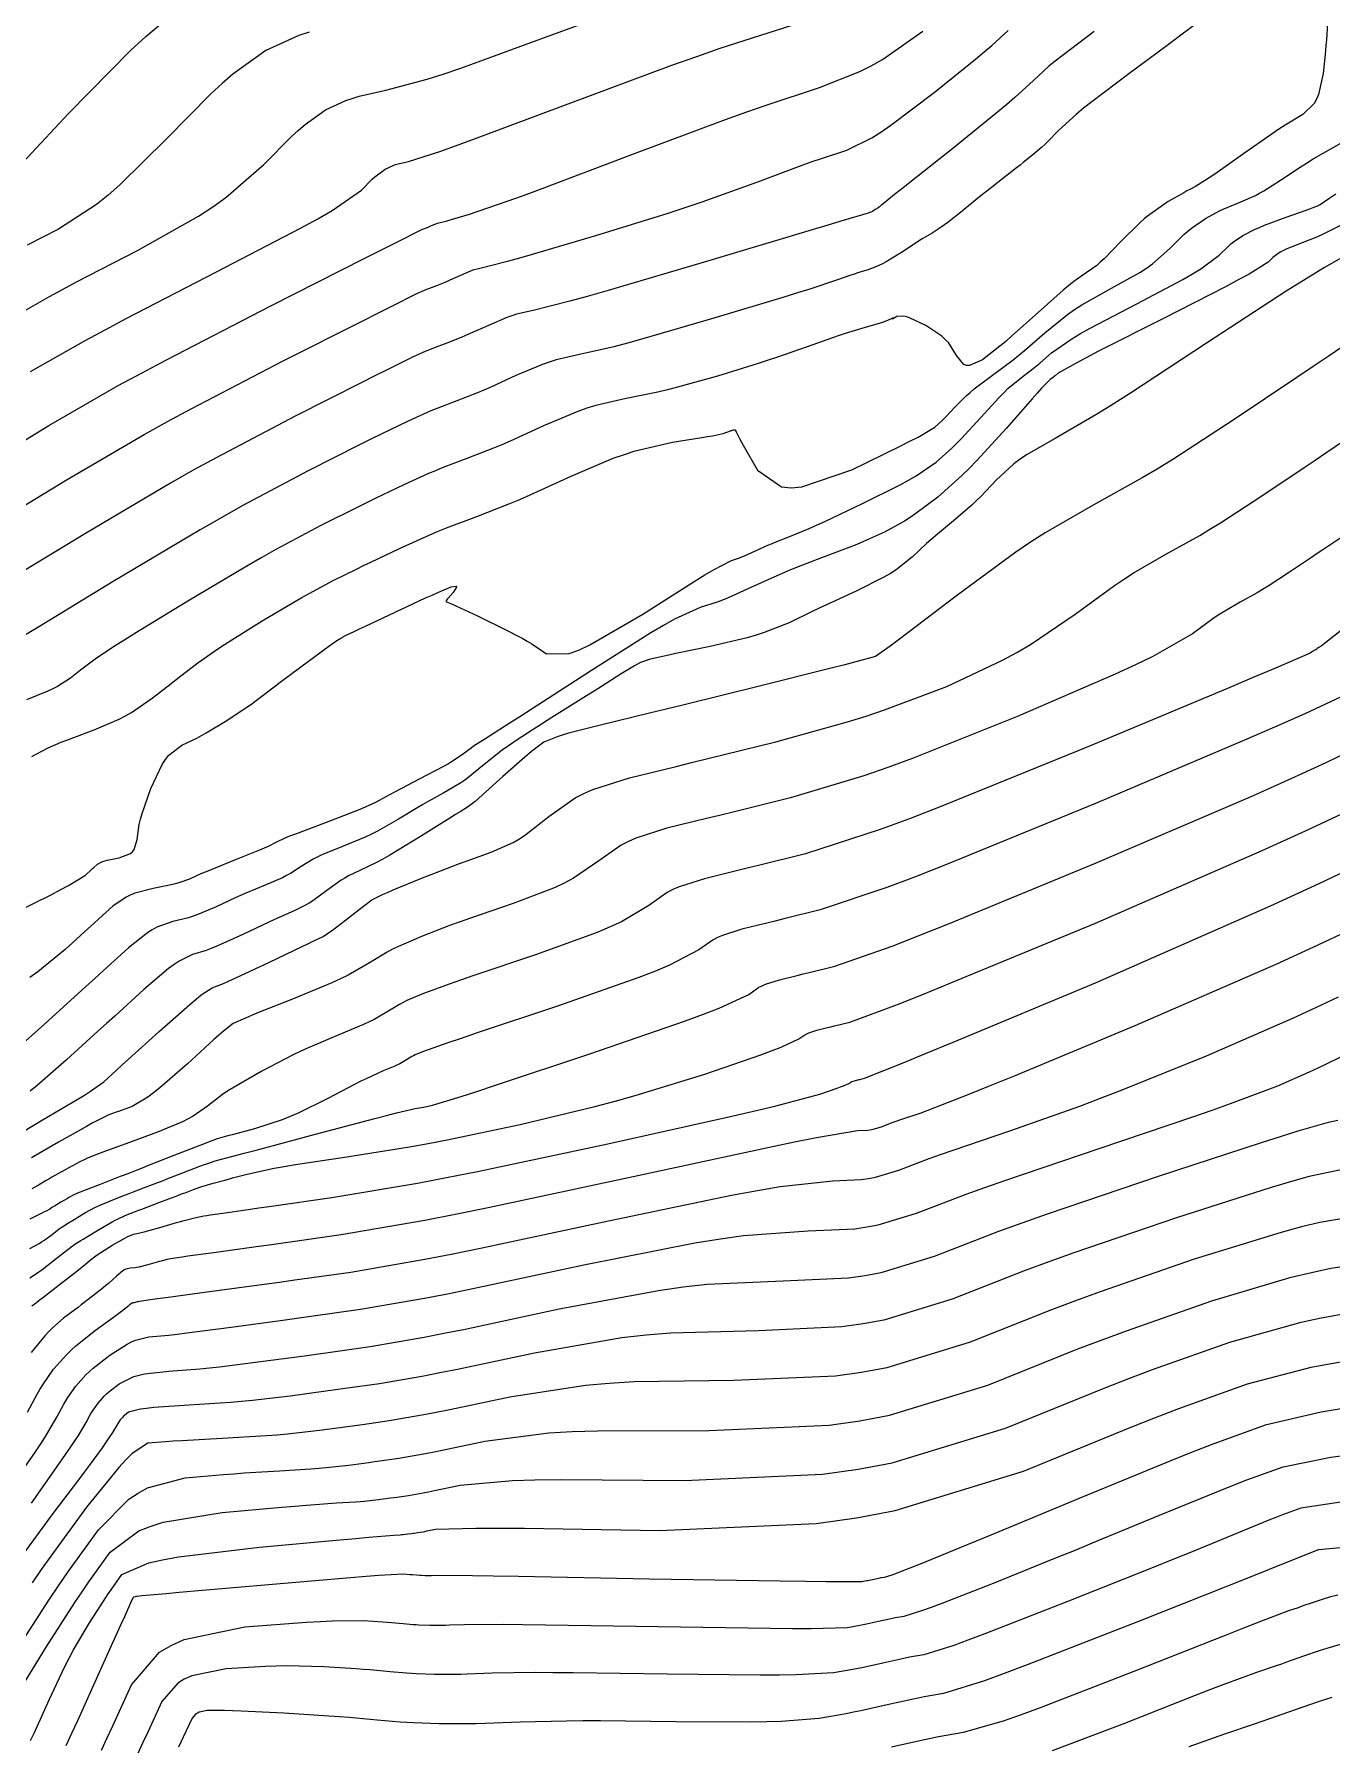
# Model space of a CAD drawing. Header units: metres. Extents: x 837117 to 838479, y 1189012 to 1191015.
# Drawn here: x 837662.7 to 837720.5, y 1190251.4 to 1190327.7 of the extents above; entities that cross this region are included whole.
import ezdxf

# ---------------------------------------------------------------- set-up
doc = ezdxf.new("R2010")
doc.units = ezdxf.units.M
doc.header["$LTSCALE"] = 0.3
doc.layers.add('COTAS 10', color=1, linetype='Continuous')
doc.layers.add('COTAS INT', color=252, linetype='Continuous')

msp = doc.modelspace()

# ---------------------------------------------------------------- linework, layer by layer
at = {"layer": 'COTAS 10'}
for points in [[(837660.903, 1190308.756), (837663.312, 1190310.223), (837666.409, 1190312.001), (837667.444, 1190312.565), (837668.557, 1190313.16), (837673.216, 1190315.564), (837677.387, 1190317.669), (837678.19, 1190318.074), (837678.842, 1190318.403), (837679.928, 1190318.949), (837680.021, 1190318.99), (837680.073, 1190319.012), (837680.166, 1190319.047), (837680.267, 1190319.086), (837680.298, 1190319.099), (837680.33, 1190319.113), (837680.456, 1190319.171), (837680.585, 1190319.226), (837680.653, 1190319.248), (837680.767, 1190319.275), (837681.036, 1190319.343), (837681.166, 1190319.38), (837681.321, 1190319.424), (837682.084, 1190319.649), (837683.754, 1190320.224), (837684.482, 1190320.489), (837685.324, 1190320.8), (837689.323, 1190322.307), (837693.495, 1190323.865), (837694.447, 1190324.208), (837695.31, 1190324.513), (837697.693, 1190325.297), (837699.498, 1190326.008), (837699.998, 1190326.267), (837700.497, 1190326.553), (837702.297, 1190327.812)], [(837662.56, 1190295.467), (837662.743, 1190295.571), (837663.28, 1190295.849), (837663.863, 1190296.095), (837664.075, 1190296.179), (837664.309, 1190296.269), (837665.335, 1190296.65), (837666.444, 1190297.125), (837666.73, 1190297.274), (837667.006, 1190297.431), (837667.929, 1190298.063), (837668.766, 1190298.719), (837668.989, 1190298.892), (837669.208, 1190299.06), (837669.967, 1190299.635), (837670.853, 1190300.256), (837671.152, 1190300.454), (837671.475, 1190300.663), (837672.837, 1190301.511), (837674.244, 1190302.346), (837674.595, 1190302.548), (837674.929, 1190302.736), (837675.996, 1190303.305), (837677.033, 1190303.819), (837677.347, 1190303.973), (837677.674, 1190304.131), (837678.952, 1190304.74), (837680.308, 1190305.348), (837680.683, 1190305.506), (837681.058, 1190305.659), (837682.409, 1190306.172), (837683.877, 1190306.741), (837684.324, 1190306.929), (837684.789, 1190307.13), (837686.618, 1190307.967), (837688.494, 1190308.76), (837688.989, 1190308.933), (837689.473, 1190309.087), (837691.136, 1190309.475), (837692.44, 1190309.688), (837692.699, 1190309.732), (837692.913, 1190309.769), (837693.319, 1190309.848), (837693.439, 1190309.886), (837693.475, 1190309.897), (837693.51, 1190309.91), (837693.645, 1190309.958), (837693.756, 1190309.998), (837693.776, 1190310.005), (837693.792, 1190310.01), (837693.811, 1190310.013), (837693.812, 1190310.011), (837693.858, 1190310.034), (837693.904, 1190310.035), (837693.916, 1190310.026), (837693.928, 1190310.014), (837693.97, 1190309.937), (837694.14, 1190309.614), (837694.233, 1190309.447), (837694.346, 1190309.245), (837694.921, 1190308.234), (837695.997, 1190307.486), (837696.426, 1190307.451), (837696.912, 1190307.49), (837699.141, 1190308.25), (837701.289, 1190309.299), (837701.724, 1190309.519), (837702.09, 1190309.709), (837702.835, 1190310.143), (837703.151, 1190310.425), (837703.246, 1190310.519), (837703.345, 1190310.62), (837703.73, 1190311.042), (837704.236, 1190311.546), (837704.411, 1190311.697), (837704.601, 1190311.855), (837705.417, 1190312.468), (837706.331, 1190313.153), (837706.584, 1190313.356), (837706.836, 1190313.564), (837707.749, 1190314.364), (837708.759, 1190315.177), (837709.074, 1190315.394), (837709.404, 1190315.606), (837710.722, 1190316.344), (837711.984, 1190317.051), (837712.279, 1190317.244), (837712.549, 1190317.436), (837713.327, 1190318.122), (837713.949, 1190318.74), (837714.121, 1190318.889), (837714.294, 1190319.029), (837714.915, 1190319.456), (837715.535, 1190319.792), (837715.706, 1190319.875), (837715.877, 1190319.954), (837716.494, 1190320.201), (837717.139, 1190320.483), (837717.327, 1190320.583), (837717.52, 1190320.693), (837718.254, 1190321.171), (837719.131, 1190321.753), (837719.415, 1190321.929), (837719.716, 1190322.111), (837720.949, 1190322.823)], [(837661.249, 1190278.183), (837663.066, 1190279.267), (837664.582, 1190280.165), (837664.897, 1190280.359), (837665.166, 1190280.531), (837665.759, 1190280.954), (837666.32, 1190281.463), (837666.568, 1190281.688), (837666.858, 1190281.95), (837668.241, 1190283.201), (837669.605, 1190284.406), (837669.882, 1190284.638), (837670.115, 1190284.827), (837670.595, 1190285.146), (837671.105, 1190285.342), (837671.358, 1190285.454), (837671.659, 1190285.591), (837673.15, 1190286.292), (837674.617, 1190286.992), (837674.904, 1190287.128), (837675.138, 1190287.239), (837675.55, 1190287.432), (837675.748, 1190287.562), (837675.846, 1190287.634), (837675.963, 1190287.722), (837676.544, 1190288.168), (837677.154, 1190288.637), (837677.29, 1190288.74), (837677.411, 1190288.831), (837677.727, 1190289.062), (837678.197, 1190289.301), (837678.414, 1190289.398), (837678.669, 1190289.508), (837679.907, 1190290.015), (837681.292, 1190290.555), (837681.64, 1190290.687), (837681.972, 1190290.81), (837683.044, 1190291.187), (837684.029, 1190291.63), (837684.307, 1190291.794), (837684.586, 1190291.977), (837685.614, 1190292.788), (837686.799, 1190293.618), (837687.178, 1190293.813), (837687.58, 1190293.993), (837689.214, 1190294.516), (837691.297, 1190295.02), (837691.982, 1190295.187), (837692.713, 1190295.367), (837695.743, 1190296.117), (837698.942, 1190297), (837699.78, 1190297.264), (837700.597, 1190297.536), (837703.376, 1190298.588), (837705.862, 1190299.755), (837706.495, 1190300.099), (837707.104, 1190300.453), (837709.102, 1190301.809), (837710.847, 1190303.085), (837711.297, 1190303.388), (837711.732, 1190303.67), (837713.181, 1190304.506), (837714.656, 1190305.324), (837715.108, 1190305.594), (837715.578, 1190305.882), (837717.43, 1190307.081), (837719.317, 1190308.349), (837719.809, 1190308.681), (837720.288, 1190309.005), (837721.908, 1190310.107)], [(837662.463, 1190272.213), (837662.758, 1190272.397), (837662.87, 1190272.476), (837662.995, 1190272.569), (837663.559, 1190273.006), (837664.102, 1190273.434), (837664.215, 1190273.521), (837664.31, 1190273.594), (837664.519, 1190273.744), (837664.736, 1190273.873), (837664.837, 1190273.933), (837664.956, 1190274.004), (837665.532, 1190274.349), (837666.139, 1190274.701), (837666.277, 1190274.777), (837666.402, 1190274.844), (837666.744, 1190275.005), (837667.134, 1190275.154), (837667.288, 1190275.213), (837667.464, 1190275.279), (837668.266, 1190275.582), (837669.065, 1190275.884), (837669.238, 1190275.949), (837669.39, 1190276.007), (837669.764, 1190276.152), (837670.045, 1190276.252), (837670.138, 1190276.282), (837670.237, 1190276.312), (837670.65, 1190276.431), (837671.168, 1190276.572), (837671.334, 1190276.617), (837671.509, 1190276.664), (837672.22, 1190276.855), (837673.363, 1190277.095), (837673.81, 1190277.174), (837674.313, 1190277.257), (837676.604, 1190277.604), (837679.409, 1190278.056), (837680.237, 1190278.207), (837681.087, 1190278.369), (837684.344, 1190279.045), (837687.678, 1190279.846), (837688.576, 1190280.086), (837689.464, 1190280.335), (837692.583, 1190281.3), (837695.081, 1190282.16), (837695.578, 1190282.342), (837695.99, 1190282.5), (837696.775, 1190282.867), (837697.04, 1190283.053), (837697.125, 1190283.097), (837697.215, 1190283.137), (837697.582, 1190283.255), (837698.049, 1190283.368), (837698.202, 1190283.405), (837698.366, 1190283.445), (837699.046, 1190283.613), (837701.18, 1190284.404), (837702.261, 1190284.837), (837703.555, 1190285.363), (837710, 1190288.035), (837717.448, 1190291.266), (837719.374, 1190292.145), (837721.242, 1190293.017)], [(837662.532, 1190262.166), (837663.451, 1190263.456), (837664.299, 1190264.678), (837664.477, 1190264.944), (837664.631, 1190265.178), (837664.98, 1190265.763), (837665.176, 1190266.127), (837665.233, 1190266.222), (837665.291, 1190266.314), (837665.507, 1190266.626), (837665.787, 1190266.938), (837665.885, 1190267.03), (837665.992, 1190267.124), (837666.451, 1190267.486), (837667.106, 1190267.803), (837667.337, 1190267.869), (837667.588, 1190267.925), (837668.673, 1190268.051), (837670.044, 1190268.154), (837670.476, 1190268.197), (837670.93, 1190268.245), (837672.761, 1190268.471), (837674.713, 1190268.736), (837675.245, 1190268.809), (837675.772, 1190268.882), (837677.644, 1190269.147), (837680.06, 1190269.564), (837680.93, 1190269.734), (837681.889, 1190269.927), (837686.078, 1190270.82), (837690.508, 1190271.65), (837691.617, 1190271.803), (837692.676, 1190271.923), (837696.078, 1190272.079), (837698.981, 1190272.211), (837699.725, 1190272.316), (837700.443, 1190272.45), (837702.821, 1190273.18), (837705.699, 1190274.287), (837706.732, 1190274.658), (837707.868, 1190275.059), (837712.821, 1190276.74), (837717.405, 1190278.246), (837718.307, 1190278.535), (837719.05, 1190278.769), (837720.406, 1190279.155), (837720.821, 1190279.238)], [(837662.499, 1190251.567), (837662.667, 1190251.934), (837663.328, 1190253.391), (837664.031, 1190254.868), (837664.225, 1190255.246), (837664.42, 1190255.611), (837665.124, 1190256.82), (837665.775, 1190257.834), (837665.936, 1190258.075), (837666.089, 1190258.3), (837666.571, 1190258.972), (837667.772, 1190259.503), (837668.379, 1190259.638), (837669.104, 1190259.769), (837672.71, 1190260.201), (837676.293, 1190260.525), (837677.004, 1190260.589), (837677.592, 1190260.641), (837678.7, 1190260.732), (837678.985, 1190260.75), (837679.055, 1190260.755), (837679.122, 1190260.761), (837679.33, 1190260.784), (837679.511, 1190260.809), (837679.56, 1190260.815), (837679.609, 1190260.822), (837679.782, 1190260.847), (837680.006, 1190260.885), (837680.086, 1190260.901), (837680.175, 1190260.919), (837680.563, 1190261.002), (837682.364, 1190261.051), (837683.344, 1190261.048), (837684.532, 1190261.037), (837690.563, 1190260.939), (837697.548, 1190261.257), (837699.338, 1190261.508), (837701.066, 1190261.831), (837706.79, 1190263.587), (837711.558, 1190265.535), (837712.685, 1190265.979), (837713.727, 1190266.381), (837716.79, 1190267.486), (837719.624, 1190268.223), (837720.521, 1190268.392), (837721.468, 1190268.547)], [(837700.907, 1190251.292), (837702.307, 1190251.607), (837702.662, 1190251.68), (837703.002, 1190251.747), (837704.112, 1190251.942), (837705.9, 1190252.453), (837706.668, 1190252.72), (837707.553, 1190253.042), (837711.736, 1190254.659), (837715.807, 1190256.274), (837716.622, 1190256.595), (837717.301, 1190256.862), (837718.629, 1190257.367), (837719.057, 1190257.511), (837719.168, 1190257.55), (837719.278, 1190257.588), (837719.649, 1190257.719), (837719.995, 1190257.838), (837720.088, 1190257.868), (837720.18, 1190257.897), (837720.504, 1190257.99), (837720.818, 1190258.072)]]:
    msp.add_lwpolyline(points, dxfattribs=at)
at = {"layer": 'COTAS INT'}
for points in [[(837661.683, 1190315.033), (837663.341, 1190315.98), (837663.921, 1190316.293), (837664.553, 1190316.629), (837667.271, 1190318.028), (837669.996, 1190319.555), (837670.631, 1190319.972), (837671.216, 1190320.386), (837672.9, 1190321.859), (837674.145, 1190323.119), (837674.452, 1190323.399), (837674.743, 1190323.65), (837675.661, 1190324.304), (837676.568, 1190324.718), (837676.852, 1190324.816), (837677.151, 1190324.907), (837678.35, 1190325.178), (837680.196, 1190325.666), (837680.903, 1190325.894), (837681.696, 1190326.163), (837685.264, 1190327.468), (837689.306, 1190328.945)], [(837714.612, 1190328.231), (837713.816, 1190327.634), (837713.499, 1190327.397), (837713.139, 1190327.13), (837711.489, 1190325.911), (837709.838, 1190324.66), (837709.478, 1190324.374), (837709.16, 1190324.113), (837708.36, 1190323.385), (837707.865, 1190322.877), (837707.739, 1190322.755), (837707.617, 1190322.64), (837707.217, 1190322.294), (837706.784, 1190321.951), (837706.641, 1190321.839), (837706.488, 1190321.72), (837705.855, 1190321.229), (837705.154, 1190320.68), (837704.959, 1190320.525), (837704.764, 1190320.368), (837704.053, 1190319.791), (837703.415, 1190319.284), (837703.264, 1190319.171), (837703.125, 1190319.071), (837702.717, 1190318.808), (837702.304, 1190318.563), (837702.162, 1190318.474), (837702.007, 1190318.376), (837701.345, 1190317.946), (837700.666, 1190317.528), (837700.5, 1190317.439), (837700.343, 1190317.36), (837699.859, 1190317.169), (837699.394, 1190317.028), (837699.25, 1190316.98), (837699.099, 1190316.929), (837698.501, 1190316.716), (837697.263, 1190316.31), (837696.71, 1190316.137), (837696.065, 1190315.939), (837692.974, 1190315.007), (837689.812, 1190314.09), (837689.123, 1190313.901), (837688.515, 1190313.74), (837686.988, 1190313.395), (837685.945, 1190313.151), (837685.641, 1190313.055), (837685.33, 1190312.946), (837684.153, 1190312.449), (837683.005, 1190311.924), (837682.714, 1190311.797), (837682.433, 1190311.679), (837681.512, 1190311.322), (837680.664, 1190311), (837680.428, 1190310.904), (837680.193, 1190310.805), (837679.343, 1190310.423), (837678.141, 1190309.839), (837677.684, 1190309.613), (837677.174, 1190309.359), (837674.884, 1190308.209), (837671.944, 1190306.64), (837671.024, 1190306.122), (837670.057, 1190305.568), (837666.184, 1190303.267), (837662.816, 1190301.217), (837662.168, 1190300.823)], [(837720.352, 1190328.168), (837720.307, 1190327.426), (837720.288, 1190327.19), (837720.267, 1190326.941), (837720.168, 1190325.93), (837719.957, 1190324.982), (837719.865, 1190324.772), (837719.758, 1190324.585), (837719.25, 1190324.099), (837718.47, 1190323.619), (837718.192, 1190323.435), (837717.886, 1190323.23), (837716.559, 1190322.307), (837715.325, 1190321.441), (837715.078, 1190321.272), (837714.873, 1190321.133), (837714.475, 1190320.888), (837714.209, 1190320.756), (837714.087, 1190320.689), (837713.944, 1190320.608), (837713.253, 1190320.208), (837712.425, 1190319.639), (837712.195, 1190319.452), (837711.966, 1190319.253), (837711.136, 1190318.43), (837710.395, 1190317.664), (837710.22, 1190317.502), (837710.06, 1190317.36), (837709.592, 1190317.03), (837709.034, 1190316.643), (837708.815, 1190316.467), (837708.569, 1190316.26), (837707.451, 1190315.264), (837706.28, 1190314.216), (837706.001, 1190313.976), (837705.741, 1190313.758), (837704.963, 1190313.154), (837704.391, 1190312.902), (837704.26, 1190312.907), (837704.14, 1190312.943), (837703.81, 1190313.343), (837703.445, 1190313.919), (837703.305, 1190314.067), (837703.147, 1190314.21), (837702.437, 1190314.684), (837701.738, 1190315.013), (837701.588, 1190315.065), (837701.456, 1190315.1), (837701.138, 1190315.083), (837700.992, 1190314.992), (837700.969, 1190314.979), (837700.954, 1190314.972), (837700.962, 1190314.993), (837700.987, 1190315.025), (837700.983, 1190315.025), (837700.973, 1190315.021), (837700.898, 1190314.975), (837700.653, 1190314.873), (837700.537, 1190314.834), (837700.399, 1190314.791), (837699.73, 1190314.595), (837698.842, 1190314.325), (837698.568, 1190314.235), (837698.28, 1190314.138), (837697.138, 1190313.73), (837695.781, 1190313.255), (837695.358, 1190313.116), (837694.915, 1190312.973), (837693.146, 1190312.427), (837691.363, 1190311.93), (837690.911, 1190311.817), (837690.477, 1190311.714), (837689.062, 1190311.435), (837687.709, 1190311.119), (837687.315, 1190310.994), (837686.912, 1190310.853), (837685.385, 1190310.208), (837683.897, 1190309.527), (837683.519, 1190309.363), (837683.155, 1190309.21), (837681.961, 1190308.747), (837680.861, 1190308.33), (837680.556, 1190308.205), (837680.251, 1190308.077), (837679.147, 1190307.581), (837677.907, 1190306.985), (837677.516, 1190306.793), (837677.103, 1190306.589), (837675.44, 1190305.757), (837673.436, 1190304.688), (837672.809, 1190304.335), (837672.15, 1190303.957), (837669.51, 1190302.389), (837667.145, 1190300.94), (837666.66, 1190300.638), (837666.248, 1190300.379), (837665.374, 1190299.803), (837664.965, 1190299.493), (837664.847, 1190299.403), (837664.727, 1190299.31), (837664.275, 1190298.956), (837663.692, 1190298.584), (837663.488, 1190298.479), (837663.267, 1190298.374), (837662.316, 1190297.99)], [(837661.319, 1190306.109), (837664.127, 1190307.817), (837667.572, 1190309.825), (837668.602, 1190310.396), (837669.664, 1190310.973), (837673.772, 1190313.113), (837677.316, 1190314.899), (837678.022, 1190315.254), (837678.608, 1190315.548), (837679.733, 1190316.107), (837680.079, 1190316.262), (837680.174, 1190316.302), (837680.27, 1190316.341), (837680.615, 1190316.472), (837680.989, 1190316.617), (837681.103, 1190316.665), (837681.222, 1190316.717), (837681.688, 1190316.93), (837682.167, 1190317.132), (837682.293, 1190317.177), (837682.417, 1190317.216), (837682.841, 1190317.315), (837683.836, 1190317.567), (837684.319, 1190317.703), (837684.893, 1190317.867), (837687.715, 1190318.699), (837690.899, 1190319.686), (837691.7, 1190319.948), (837692.466, 1190320.205), (837694.942, 1190321.093), (837696.919, 1190321.831), (837697.369, 1190321.993), (837697.778, 1190322.138), (837698.907, 1190322.509), (837700.027, 1190323.057), (837700.43, 1190323.312), (837700.874, 1190323.613), (837702.813, 1190325.076), (837704.66, 1190326.569), (837705.046, 1190326.889), (837705.377, 1190327.169), (837706.118, 1190327.842)], [(837709.948, 1190327.801), (837708.519, 1190326.718), (837708.207, 1190326.47), (837707.931, 1190326.244), (837707.239, 1190325.613), (837706.41, 1190324.854), (837706.048, 1190324.547), (837705.628, 1190324.197), (837703.636, 1190322.584), (837701.72, 1190321.057), (837701.349, 1190320.761), (837701.047, 1190320.521), (837700.532, 1190320.112), (837700.469, 1190320.062), (837700.451, 1190320.048), (837700.433, 1190320.033), (837700.368, 1190319.981), (837700.31, 1190319.935), (837700.297, 1190319.925), (837700.284, 1190319.916), (837700.247, 1190319.892), (837700.209, 1190319.869), (837700.197, 1190319.861), (837700.182, 1190319.852), (837700.122, 1190319.813), (837700.061, 1190319.775), (837700.031, 1190319.76), (837699.987, 1190319.743), (837699.945, 1190319.73), (837699.932, 1190319.725), (837699.918, 1190319.721), (837699.864, 1190319.701), (837698.745, 1190319.364), (837698.061, 1190319.159), (837697.214, 1190318.906), (837692.801, 1190317.587), (837688.262, 1190316.25), (837687.335, 1190315.985), (837686.552, 1190315.766), (837684.915, 1190315.355), (837684.181, 1190315.184), (837683.967, 1190315.116), (837683.749, 1190315.039), (837682.921, 1190314.689), (837682.114, 1190314.32), (837681.908, 1190314.231), (837681.711, 1190314.148), (837681.063, 1190313.897), (837680.467, 1190313.671), (837680.301, 1190313.603), (837680.136, 1190313.534), (837679.538, 1190313.265), (837678.375, 1190312.694), (837677.853, 1190312.434), (837677.245, 1190312.129), (837674.328, 1190310.661), (837670.771, 1190308.787), (837669.759, 1190308.227), (837668.736, 1190307.649), (837664.942, 1190305.412), (837661.735, 1190303.462)], [(837661.753, 1190321.523), (837664.189, 1190324.139), (837666.96, 1190326.947), (837667.644, 1190327.57), (837668.293, 1190328.128)], [(837674.921, 1190327.771), (837674.462, 1190327.612), (837672.999, 1190326.945), (837671.518, 1190325.889), (837671.048, 1190325.485), (837670.552, 1190325.033), (837668.545, 1190322.999), (837666.485, 1190320.954), (837665.956, 1190320.495), (837665.445, 1190320.083), (837663.75, 1190318.983), (837662.348, 1190318.262)], [(837662.497, 1190312.628), (837664.959, 1190314.033), (837665.82, 1190314.498), (837666.758, 1190314.997), (837670.792, 1190317.073), (837674.546, 1190319.027), (837675.307, 1190319.448), (837675.948, 1190319.817), (837677.256, 1190320.718), (837677.737, 1190321.206), (837677.856, 1190321.314), (837677.968, 1190321.411), (837678.323, 1190321.664), (837678.673, 1190321.823), (837678.783, 1190321.861), (837678.899, 1190321.897), (837679.362, 1190322.001), (837680.757, 1190322.449), (837681.46, 1190322.701), (837682.3, 1190323.008), (837686.478, 1190324.578), (837691.099, 1190326.29), (837692.218, 1190326.687), (837693.267, 1190327.051), (837696.478, 1190328.085)], [(837661.225, 1190288.225), (837663.387, 1190289.282), (837663.825, 1190289.507), (837664.193, 1190289.702), (837664.943, 1190290.163), (837665.205, 1190290.403), (837665.267, 1190290.459), (837665.323, 1190290.51), (837665.484, 1190290.656), (837665.711, 1190290.771), (837665.808, 1190290.802), (837665.92, 1190290.833), (837666.449, 1190290.943), (837666.953, 1190291.133), (837667.05, 1190291.215), (837667.127, 1190291.31), (837667.251, 1190291.756), (837667.345, 1190292.428), (837667.404, 1190292.665), (837667.477, 1190292.924), (837667.86, 1190294.04), (837668.363, 1190295.102), (837668.511, 1190295.326), (837668.664, 1190295.52), (837669.25, 1190295.969), (837669.918, 1190296.283), (837670.123, 1190296.393), (837670.337, 1190296.512), (837671.179, 1190297.024), (837671.969, 1190297.54), (837672.148, 1190297.661), (837672.311, 1190297.773), (837672.76, 1190298.102), (837673.242, 1190298.474), (837673.426, 1190298.614), (837673.632, 1190298.77), (837674.559, 1190299.466), (837675.457, 1190300.132), (837675.644, 1190300.269), (837675.805, 1190300.385), (837676.164, 1190300.633), (837676.337, 1190300.736), (837676.38, 1190300.76), (837676.421, 1190300.783), (837676.552, 1190300.853), (837676.962, 1190301.05), (837677.179, 1190301.152), (837677.44, 1190301.276), (837678.757, 1190301.898), (837680.119, 1190302.532), (837680.409, 1190302.664), (837680.661, 1190302.777), (837681.255, 1190303.025), (837681.48, 1190303.062), (837681.499, 1190303.042), (837681.499, 1190303.008), (837681.344, 1190302.776), (837681.125, 1190302.52), (837681.086, 1190302.471), (837681.055, 1190302.433), (837681.02, 1190302.372), (837681.134, 1190302.332), (837681.197, 1190302.306), (837681.274, 1190302.273), (837681.665, 1190302.099), (837682.243, 1190301.83), (837682.438, 1190301.737), (837682.647, 1190301.636), (837683.526, 1190301.206), (837684.423, 1190300.735), (837684.645, 1190300.608), (837684.854, 1190300.483), (837685.511, 1190300.044), (837686.522, 1190300.053), (837686.955, 1190300.21), (837687.454, 1190300.435), (837689.806, 1190301.804), (837692.107, 1190303.273), (837692.573, 1190303.559), (837692.965, 1190303.794), (837693.763, 1190304.21), (837694.119, 1190304.321), (837694.232, 1190304.364), (837694.352, 1190304.413), (837694.836, 1190304.632), (837695.385, 1190304.882), (837695.545, 1190304.95), (837695.709, 1190305.018), (837696.331, 1190305.258), (837697.228, 1190305.628), (837697.564, 1190305.779), (837697.939, 1190305.949), (837699.614, 1190306.738), (837701.29, 1190307.582), (837701.666, 1190307.789), (837702.003, 1190307.983), (837702.903, 1190308.584), (837703.601, 1190309.207), (837703.812, 1190309.415), (837704.03, 1190309.638), (837704.881, 1190310.573), (837705.707, 1190311.478), (837705.91, 1190311.683), (837706.102, 1190311.868), (837706.702, 1190312.371), (837707.229, 1190312.766), (837707.374, 1190312.883), (837707.52, 1190313.003), (837708.046, 1190313.464), (837708.949, 1190314.094), (837709.333, 1190314.321), (837709.774, 1190314.57), (837711.852, 1190315.658), (837713.909, 1190316.741), (837714.337, 1190316.987), (837714.704, 1190317.209), (837715.518, 1190317.815), (837715.933, 1190318.227), (837716.048, 1190318.326), (837716.162, 1190318.419), (837716.577, 1190318.704), (837717.125, 1190318.976), (837717.325, 1190319.062), (837717.545, 1190319.152), (837718.513, 1190319.514), (837719.404, 1190319.832), (837719.576, 1190319.894), (837719.715, 1190319.945), (837719.949, 1190320.034), (837719.975, 1190320.051), (837719.983, 1190320.056), (837719.992, 1190320.061), (837720.028, 1190320.082), (837720.463, 1190320.38), (837720.723, 1190320.559)], [(837721.395, 1190319.385), (837720.374, 1190318.865), (837720.131, 1190318.748), (837719.904, 1190318.643), (837719.227, 1190318.364), (837718.73, 1190318.179), (837718.618, 1190318.133), (837718.516, 1190318.089), (837718.238, 1190317.952), (837718.031, 1190317.81), (837717.974, 1190317.763), (837717.916, 1190317.713), (837717.709, 1190317.507), (837716.858, 1190316.981), (837716.395, 1190316.729), (837715.833, 1190316.431), (837712.982, 1190314.973), (837710.145, 1190313.533), (837709.592, 1190313.248), (837709.139, 1190313.011), (837708.343, 1190312.564), (837708.204, 1190312.442), (837708.165, 1190312.41), (837708.127, 1190312.379), (837707.987, 1190312.275), (837707.603, 1190311.882), (837707.409, 1190311.669), (837707.178, 1190311.411), (837706.032, 1190310.103), (837704.715, 1190308.656), (837704.377, 1190308.31), (837704.051, 1190307.988), (837702.97, 1190307.024), (837701.995, 1190306.294), (837701.736, 1190306.119), (837701.481, 1190305.957), (837700.601, 1190305.471), (837699.651, 1190305.046), (837699.353, 1190304.922), (837699.04, 1190304.796), (837697.78, 1190304.316), (837696.47, 1190303.812), (837696.125, 1190303.669), (837695.788, 1190303.526), (837694.632, 1190302.998), (837693.613, 1190302.537), (837693.362, 1190302.435), (837693.124, 1190302.344), (837692.374, 1190302.11), (837691.226, 1190301.581), (837690.737, 1190301.305), (837690.173, 1190300.972), (837687.517, 1190299.301), (837684.878, 1190297.591), (837684.325, 1190297.234), (837683.849, 1190296.927), (837682.77, 1190296.241), (837682.264, 1190295.915), (837682.148, 1190295.836), (837682.044, 1190295.762), (837681.755, 1190295.533), (837681.328, 1190295.246), (837681.136, 1190295.135), (837680.913, 1190295.01), (837679.84, 1190294.444), (837678.765, 1190293.889), (837678.54, 1190293.771), (837678.347, 1190293.668), (837677.912, 1190293.425), (837677.42, 1190293.195), (837677.19, 1190293.1), (837676.919, 1190292.993), (837675.605, 1190292.493), (837674.312, 1190292.002), (837674.055, 1190291.901), (837673.842, 1190291.814), (837673.436, 1190291.624), (837673.092, 1190291.45), (837672.917, 1190291.374), (837672.708, 1190291.285), (837671.667, 1190290.862), (837670.578, 1190290.423), (837670.339, 1190290.324), (837670.127, 1190290.236), (837669.587, 1190289.997), (837669.118, 1190289.827), (837668.952, 1190289.782), (837668.769, 1190289.736), (837667.973, 1190289.578), (837667.149, 1190289.363), (837666.948, 1190289.282), (837666.759, 1190289.193), (837666.174, 1190288.792), (837665.537, 1190288.215), (837665.315, 1190288.013), (837665.074, 1190287.793), (837664.039, 1190286.849), (837662.818, 1190285.859), (837662.458, 1190285.61)], [(837722.834, 1190318.751), (837720.228, 1190317.267), (837719.398, 1190316.76), (837718.52, 1190316.213), (837714.958, 1190313.89), (837711.567, 1190311.663), (837710.798, 1190311.175), (837710.102, 1190310.743), (837708.201, 1190309.649), (837706.935, 1190308.92), (837706.639, 1190308.718), (837706.367, 1190308.517), (837705.581, 1190307.79), (837704.905, 1190307.07), (837704.701, 1190306.873), (837704.49, 1190306.677), (837703.672, 1190305.975), (837702.866, 1190305.306), (837702.664, 1190305.13), (837702.471, 1190304.958), (837701.848, 1190304.37), (837701.118, 1190303.793), (837700.858, 1190303.628), (837700.571, 1190303.46), (837699.326, 1190302.834), (837698.009, 1190302.228), (837697.678, 1190302.073), (837697.361, 1190301.923), (837696.336, 1190301.428), (837695.229, 1190300.985), (837694.861, 1190300.868), (837694.466, 1190300.754), (837692.815, 1190300.364), (837691.287, 1190300.05), (837690.968, 1190299.983), (837690.696, 1190299.926), (837690.09, 1190299.792), (837689.71, 1190299.647), (837689.58, 1190299.582), (837689.44, 1190299.506), (837688.842, 1190299.143), (837687.962, 1190298.581), (837687.643, 1190298.381), (837687.292, 1190298.161), (837685.751, 1190297.202), (837684.211, 1190296.211), (837683.86, 1190295.971), (837683.541, 1190295.744), (837682.663, 1190295.049), (837681.994, 1190294.498), (837681.807, 1190294.363), (837681.62, 1190294.235), (837680.94, 1190293.836), (837680.212, 1190293.443), (837679.995, 1190293.319), (837679.771, 1190293.189), (837678.905, 1190292.662), (837677.969, 1190292.129), (837677.701, 1190291.993), (837677.429, 1190291.864), (837676.413, 1190291.441), (837675.498, 1190291.069), (837675.289, 1190290.972), (837675.099, 1190290.876), (837674.576, 1190290.553), (837674.087, 1190290.237), (837673.919, 1190290.148), (837673.737, 1190290.057), (837672.961, 1190289.718), (837672.098, 1190289.362), (837671.86, 1190289.259), (837671.624, 1190289.154), (837670.775, 1190288.762), (837669.965, 1190288.415), (837669.754, 1190288.339), (837669.547, 1190288.272), (837668.847, 1190288.101), (837668.138, 1190287.851), (837667.926, 1190287.734), (837667.708, 1190287.597), (837666.863, 1190286.929), (837665.751, 1190285.92), (837665.364, 1190285.567), (837664.942, 1190285.184), (837663.136, 1190283.535), (837661.442, 1190282.015)], [(837722.826, 1190314.966), (837720.426, 1190313.335), (837719.717, 1190312.855), (837718.988, 1190312.363), (837716.194, 1190310.486), (837713.452, 1190308.711), (837712.756, 1190308.283), (837712.087, 1190307.884), (837709.903, 1190306.673), (837707.757, 1190305.434), (837707.113, 1190305.017), (837706.447, 1190304.568), (837703.862, 1190302.679), (837701.641, 1190300.98), (837701.204, 1190300.65), (837700.845, 1190300.381), (837700.191, 1190299.92), (837699.317, 1190299.682), (837698.818, 1190299.554), (837698.209, 1190299.4), (837695.082, 1190298.617), (837691.651, 1190297.768), (837690.85, 1190297.57), (837690.114, 1190297.39), (837687.99, 1190296.876), (837686.557, 1190296.51), (837686.256, 1190296.423), (837685.996, 1190296.342), (837685.403, 1190296.102), (837684.926, 1190295.744), (837684.739, 1190295.59), (837684.528, 1190295.411), (837683.571, 1190294.565), (837682.66, 1190293.75), (837682.478, 1190293.591), (837682.328, 1190293.46), (837682.04, 1190293.228), (837681.659, 1190292.998), (837681.449, 1190292.868), (837681.195, 1190292.71), (837679.898, 1190291.9), (837678.519, 1190291.062), (837678.212, 1190290.886), (837677.938, 1190290.735), (837677.221, 1190290.389), (837676.683, 1190290.136), (837676.522, 1190290.042), (837676.357, 1190289.939), (837675.717, 1190289.482), (837675.083, 1190289.025), (837674.922, 1190288.921), (837674.766, 1190288.828), (837674.256, 1190288.575), (837673.618, 1190288.3), (837673.382, 1190288.193), (837673.12, 1190288.073), (837671.962, 1190287.527), (837670.812, 1190287.003), (837670.556, 1190286.896), (837670.326, 1190286.807), (837669.721, 1190286.623), (837669.127, 1190286.339), (837668.904, 1190286.186), (837668.656, 1190286.001), (837667.552, 1190285.065), (837666.251, 1190283.886), (837665.88, 1190283.549), (837665.503, 1190283.206), (837664.102, 1190281.929), (837662.799, 1190280.789), (837662.484, 1190280.533)], [(837720.991, 1190305.248), (837720.15, 1190304.676), (837719.901, 1190304.508), (837719.645, 1190304.335), (837718.665, 1190303.677), (837717.704, 1190303.054), (837717.46, 1190302.904), (837717.225, 1190302.764), (837716.459, 1190302.34), (837715.707, 1190301.905), (837715.481, 1190301.759), (837715.248, 1190301.602), (837714.341, 1190300.939), (837712.567, 1190299.927), (837711.786, 1190299.549), (837710.88, 1190299.128), (837706.561, 1190297.255), (837701.877, 1190295.389), (837700.741, 1190294.973), (837699.675, 1190294.6), (837696.403, 1190293.616), (837693.844, 1190292.983), (837693.226, 1190292.831), (837692.648, 1190292.689), (837690.888, 1190292.264), (837689.507, 1190291.822), (837689.168, 1190291.67), (837688.847, 1190291.505), (837687.846, 1190290.804), (837686.726, 1190290.034), (837686.331, 1190289.827), (837685.899, 1190289.622), (837684.032, 1190288.902), (837682.12, 1190288.25), (837681.661, 1190288.087), (837681.231, 1190287.933), (837679.931, 1190287.44), (837678.905, 1190286.99), (837678.649, 1190286.862), (837678.404, 1190286.733), (837677.619, 1190286.255), (837676.674, 1190285.714), (837676.328, 1190285.546), (837675.945, 1190285.37), (837674.259, 1190284.667), (837672.671, 1190284.037), (837672.35, 1190283.907), (837672.081, 1190283.797), (837671.538, 1190283.558), (837671.099, 1190283.214), (837670.895, 1190283.037), (837670.656, 1190282.824), (837669.495, 1190281.76), (837668.269, 1190280.679), (837667.989, 1190280.456), (837667.735, 1190280.266), (837667.03, 1190279.853), (837666.544, 1190279.674), (837666.428, 1190279.632), (837666.319, 1190279.592), (837665.991, 1190279.475), (837665.478, 1190279.229), (837665.253, 1190279.108), (837664.992, 1190278.965), (837663.75, 1190278.258), (837662.541, 1190277.558)], [(837721.116, 1190301.204), (837720.073, 1190300.389), (837720.011, 1190300.346), (837719.993, 1190300.334), (837719.974, 1190300.321), (837719.901, 1190300.272), (837719.83, 1190300.226), (837719.812, 1190300.215), (837719.794, 1190300.205), (837719.682, 1190300.141), (837719.648, 1190300.119), (837719.581, 1190300.07), (837718.03, 1190299.401), (837717.077, 1190298.998), (837715.897, 1190298.501), (837709.745, 1190295.923), (837703.157, 1190293.243), (837701.702, 1190292.682), (837700.407, 1190292.2), (837697.064, 1190291.115), (837694.974, 1190290.598), (837694.47, 1190290.474), (837693.998, 1190290.359), (837692.561, 1190290.012), (837691.434, 1190289.651), (837691.157, 1190289.527), (837690.895, 1190289.392), (837690.078, 1190288.819), (837688.866, 1190288.092), (837688.355, 1190287.86), (837687.769, 1190287.614), (837685.019, 1190286.617), (837682.269, 1190285.69), (837681.682, 1190285.488), (837681.17, 1190285.31), (837679.955, 1190284.866), (837679.284, 1190284.572), (837679.116, 1190284.488), (837678.956, 1190284.403), (837678.443, 1190284.09), (837677.825, 1190283.737), (837677.598, 1190283.627), (837677.348, 1190283.512), (837676.246, 1190283.052), (837674.955, 1190282.503), (837674.586, 1190282.331), (837674.212, 1190282.151), (837672.821, 1190281.431), (837671.582, 1190280.72), (837671.304, 1190280.546), (837671.055, 1190280.382), (837670.39, 1190279.871), (837669.757, 1190279.422), (837669.528, 1190279.296), (837669.275, 1190279.169), (837668.166, 1190278.708), (837667.023, 1190278.288), (837666.749, 1190278.188), (837666.493, 1190278.096), (837665.721, 1190277.819), (837665.065, 1190277.558), (837664.883, 1190277.475), (837664.7, 1190277.388), (837664.035, 1190277.032), (837663.447, 1190276.692), (837663.313, 1190276.614), (837663.19, 1190276.543), (837662.849, 1190276.348), (837662.55, 1190276.184)], [(837722.362, 1190298.774), (837719.341, 1190297.361), (837718.091, 1190296.809), (837716.66, 1190296.187), (837710, 1190293.364), (837703.353, 1190290.643), (837701.931, 1190290.085), (837700.691, 1190289.613), (837697.724, 1190288.615), (837696.105, 1190288.214), (837695.714, 1190288.118), (837695.348, 1190288.028), (837694.235, 1190287.759), (837693.361, 1190287.48), (837693.146, 1190287.383), (837692.944, 1190287.279), (837692.31, 1190286.835), (837691.005, 1190286.149), (837690.379, 1190285.893), (837689.638, 1190285.607), (837686.006, 1190284.333), (837682.417, 1190283.13), (837681.703, 1190282.888), (837681.11, 1190282.687), (837679.979, 1190282.291), (837679.663, 1190282.153), (837679.584, 1190282.113), (837679.508, 1190282.074), (837679.267, 1190281.926), (837678.976, 1190281.76), (837678.869, 1190281.708), (837678.751, 1190281.654), (837678.232, 1190281.437), (837677.492, 1190281.107), (837677.235, 1190280.981), (837676.956, 1190280.839), (837675.758, 1190280.205), (837674.438, 1190279.552), (837674.081, 1190279.4), (837673.728, 1190279.26), (837672.486, 1190278.855), (837671.49, 1190278.589), (837671.292, 1190278.537), (837671.128, 1190278.493), (837670.82, 1190278.41), (837670.47, 1190278.28), (837670.281, 1190278.207), (837670.051, 1190278.118), (837668.887, 1190277.66), (837667.715, 1190277.198), (837667.481, 1190277.106), (837667.286, 1190277.03), (837666.907, 1190276.882), (837666.631, 1190276.776), (837666.5, 1190276.725), (837666.347, 1190276.666), (837665.596, 1190276.375), (837664.859, 1190276.087), (837664.713, 1190276.029), (837664.593, 1190275.981), (837664.372, 1190275.886), (837664.258, 1190275.818), (837664.206, 1190275.788), (837664.145, 1190275.752), (837663.851, 1190275.58), (837663.561, 1190275.408), (837663.502, 1190275.373), (837663.453, 1190275.343), (837663.353, 1190275.278), (837663.194, 1190275.19), (837663.107, 1190275.146), (837663.002, 1190275.093), (837662.468, 1190274.828)], [(837662.465, 1190273.52), (837662.88, 1190273.745), (837662.989, 1190273.811), (837663.095, 1190273.88), (837663.456, 1190274.142), (837663.777, 1190274.389), (837663.858, 1190274.447), (837663.936, 1190274.501), (837664.185, 1190274.662), (837664.441, 1190274.812), (837664.522, 1190274.86), (837664.607, 1190274.911), (837664.952, 1190275.117), (837665.366, 1190275.341), (837665.495, 1190275.403), (837665.63, 1190275.465), (837666.17, 1190275.69), (837666.74, 1190275.91), (837666.894, 1190275.969), (837667.047, 1190276.027), (837667.587, 1190276.232), (837668.176, 1190276.457), (837668.36, 1190276.528), (837668.553, 1190276.603), (837669.326, 1190276.906), (837670.048, 1190277.185), (837670.209, 1190277.244), (837670.354, 1190277.296), (837670.735, 1190277.421), (837671.586, 1190277.649), (837672.026, 1190277.767), (837672.555, 1190277.908), (837675.204, 1190278.615), (837677.852, 1190279.315), (837678.38, 1190279.452), (837678.819, 1190279.564), (837679.663, 1190279.763), (837679.941, 1190279.807), (837680.023, 1190279.822), (837680.108, 1190279.838), (837680.431, 1190279.905), (837681.712, 1190280.302), (837682.401, 1190280.526), (837683.234, 1190280.8), (837687.45, 1190282.2), (837691.677, 1190283.655), (837692.517, 1190283.963), (837693.215, 1190284.23), (837694.542, 1190284.851), (837694.992, 1190285.166), (837695.136, 1190285.24), (837695.288, 1190285.308), (837695.908, 1190285.507), (837696.699, 1190285.698), (837696.958, 1190285.761), (837697.236, 1190285.83), (837698.385, 1190286.114), (837700.935, 1190287.009), (837702.096, 1190287.461), (837703.454, 1190288.003), (837710, 1190290.7), (837717.054, 1190293.727), (837718.732, 1190294.477), (837720.291, 1190295.189), (837724.929, 1190297.442)], [(837662.552, 1190270.955), (837662.759, 1190271.114), (837662.879, 1190271.206), (837663.026, 1190271.32), (837663.781, 1190271.903), (837664.56, 1190272.51), (837664.721, 1190272.638), (837664.86, 1190272.749), (837665.164, 1190273.004), (837665.411, 1190273.192), (837665.513, 1190273.262), (837665.63, 1190273.338), (837666.175, 1190273.675), (837666.706, 1190273.983), (837666.813, 1190274.041), (837666.904, 1190274.088), (837667.092, 1190274.157), (837667.318, 1190274.198), (837667.433, 1190274.227), (837667.571, 1190274.263), (837668.261, 1190274.457), (837669.009, 1190274.67), (837669.184, 1190274.718), (837669.345, 1190274.761), (837669.811, 1190274.88), (837670.233, 1190274.968), (837670.367, 1190274.992), (837670.508, 1190275.015), (837671.078, 1190275.099), (837672.198, 1190275.255), (837672.686, 1190275.324), (837673.251, 1190275.404), (837675.933, 1190275.787), (837679.761, 1190276.431), (837681.048, 1190276.677), (837682.433, 1190276.951), (837688.258, 1190278.184), (837693.643, 1190279.389), (837694.752, 1190279.646), (837695.694, 1190279.87), (837697.716, 1190280.4), (837698.485, 1190280.665), (837698.638, 1190280.721), (837698.765, 1190280.77), (837699.007, 1190280.883), (837699.089, 1190280.94), (837699.115, 1190280.954), (837699.142, 1190280.966), (837699.255, 1190281.002), (837699.399, 1190281.037), (837699.446, 1190281.049), (837699.497, 1190281.061), (837699.706, 1190281.113), (837701.425, 1190281.8), (837702.427, 1190282.214), (837703.657, 1190282.723), (837710, 1190285.37), (837717.821, 1190288.795), (837719.983, 1190289.796), (837722.143, 1190290.82)], [(837721.388, 1190287.736), (837719.732, 1190286.957), (837718.05, 1190286.184), (837711.768, 1190283.444), (837706.379, 1190281.207), (837705.261, 1190280.751), (837704.306, 1190280.365), (837702.208, 1190279.56), (837701.305, 1190279.254), (837701.103, 1190279.183), (837700.921, 1190279.119), (837700.44, 1190278.935), (837700.069, 1190278.821), (837699.957, 1190278.8), (837699.841, 1190278.784), (837699.388, 1190278.763), (837697.563, 1190278.455), (837696.582, 1190278.256), (837695.394, 1190278.01), (837689.388, 1190276.711), (837682.917, 1190275.331), (837681.437, 1190275.033), (837680.092, 1190274.771), (837676.361, 1190274.127), (837673.771, 1190273.759), (837673.146, 1190273.671), (837672.562, 1190273.59), (837670.783, 1190273.346), (837669.521, 1190273.173), (837669.263, 1190273.136), (837669.044, 1190273.103), (837668.581, 1190273.024), (837668.325, 1190272.959), (837668.236, 1190272.935), (837668.14, 1190272.909), (837667.729, 1190272.792), (837667.328, 1190272.688), (837667.238, 1190272.669), (837667.157, 1190272.655), (837666.942, 1190272.641), (837666.753, 1190272.595), (837666.69, 1190272.56), (837666.621, 1190272.516), (837666.332, 1190272.277), (837665.973, 1190271.958), (837665.86, 1190271.863), (837665.742, 1190271.766), (837665.267, 1190271.388), (837664.757, 1190270.998), (837664.617, 1190270.892), (837664.477, 1190270.787), (837663.973, 1190270.414), (837663.447, 1190269.956), (837663.292, 1190269.796), (837663.133, 1190269.623), (837662.529, 1190268.88)], [(837662.355, 1190266.218), (837662.789, 1190267.023), (837662.915, 1190267.233), (837663.042, 1190267.437), (837663.522, 1190268.129), (837664.109, 1190268.795), (837664.305, 1190268.983), (837664.515, 1190269.173), (837665.394, 1190269.873), (837666.194, 1190270.46), (837666.354, 1190270.578), (837666.488, 1190270.677), (837666.753, 1190270.873), (837666.839, 1190270.941), (837666.86, 1190270.959), (837666.88, 1190270.976), (837666.945, 1190271.034), (837666.997, 1190271.077), (837667.01, 1190271.085), (837667.021, 1190271.091), (837667.055, 1190271.099), (837667.094, 1190271.102), (837667.108, 1190271.104), (837667.125, 1190271.108), (837667.197, 1190271.126), (837667.271, 1190271.147), (837667.288, 1190271.152), (837667.304, 1190271.157), (837667.351, 1190271.168), (837667.854, 1190271.239), (837668.159, 1190271.28), (837668.534, 1190271.331), (837670.487, 1190271.593), (837672.925, 1190271.924), (837673.607, 1190272.019), (837674.292, 1190272.114), (837676.788, 1190272.467), (837680.081, 1190273.035), (837681.268, 1190273.267), (837682.574, 1190273.53), (837688.285, 1190274.748), (837693.765, 1190275.89), (837694.927, 1190276.105), (837695.934, 1190276.277), (837698.285, 1190276.535), (837699.554, 1190276.593), (837699.88, 1190276.639), (837700.194, 1190276.698), (837701.234, 1190277.017), (837702.582, 1190277.53), (837703.089, 1190277.712), (837703.655, 1190277.91), (837706.186, 1190278.766), (837709.302, 1190279.867), (837710.237, 1190280.219), (837711.203, 1190280.593), (837714.952, 1190282.112), (837718.805, 1190283.791), (837719.836, 1190284.266), (837720.851, 1190284.744)], [(837661.594, 1190262.826), (837662.715, 1190264.447), (837662.955, 1190264.809), (837663.165, 1190265.133), (837663.668, 1190265.991), (837663.983, 1190266.575), (837664.074, 1190266.727), (837664.166, 1190266.876), (837664.514, 1190267.377), (837664.965, 1190267.879), (837665.123, 1190268.027), (837665.295, 1190268.178), (837666.033, 1190268.761), (837666.806, 1190269.255), (837667, 1190269.352), (837667.184, 1190269.431), (837667.778, 1190269.573), (837668.667, 1190269.657), (837669.037, 1190269.7), (837669.462, 1190269.751), (837671.447, 1190270.009), (837673.754, 1190270.321), (837674.382, 1190270.408), (837675.005, 1190270.494), (837677.216, 1190270.807), (837680.071, 1190271.3), (837681.099, 1190271.5), (837682.232, 1190271.728), (837687.181, 1190272.784), (837692.137, 1190273.77), (837693.272, 1190273.954), (837694.305, 1190274.1), (837697.181, 1190274.307), (837699.268, 1190274.402), (837699.802, 1190274.477), (837700.318, 1190274.574), (837702.028, 1190275.098), (837704.242, 1190275.942), (837705.076, 1190276.24), (837706.006, 1190276.565), (837710.165, 1190277.972), (837714.298, 1190279.369), (837715.212, 1190279.688), (837716.027, 1190279.978), (837718.137, 1190280.779), (837719.559, 1190281.399), (837719.939, 1190281.574), (837720.314, 1190281.751), (837721.62, 1190282.4)], [(837721.384, 1190277.12), (837719.533, 1190276.725), (837718.75, 1190276.507), (837717.849, 1190276.241), (837713.615, 1190274.889), (837709.039, 1190273.323), (837707.923, 1190272.923), (837706.871, 1190272.536), (837703.615, 1190271.261), (837700.568, 1190270.326), (837699.648, 1190270.154), (837698.694, 1190270.02), (837694.975, 1190269.851), (837691.048, 1190269.746), (837689.963, 1190269.652), (837688.879, 1190269.53), (837684.975, 1190268.856), (837681.546, 1190268.125), (837680.762, 1190267.967), (837680.049, 1190267.828), (837678.071, 1190267.487), (837676.539, 1190267.27), (837676.108, 1190267.21), (837675.673, 1190267.15), (837674.075, 1190266.934), (837672.398, 1190266.74), (837671.914, 1190266.694), (837671.421, 1190266.652), (837669.568, 1190266.529), (837667.992, 1190266.42), (837667.674, 1190266.386), (837667.407, 1190266.351), (837666.87, 1190266.212), (837666.69, 1190266.07), (837666.648, 1190266.033), (837666.61, 1190265.997), (837666.5, 1190265.875), (837666.415, 1190265.752), (837666.392, 1190265.716), (837666.37, 1190265.679), (837666.293, 1190265.536), (837666.156, 1190265.307), (837666.096, 1190265.215), (837666.026, 1190265.111), (837665.694, 1190264.632), (837665.116, 1190263.841), (837664.892, 1190263.54), (837664.64, 1190263.205), (837663.498, 1190261.697), (837662.271, 1190260.039)], [(837722.362, 1190275.085), (837720.017, 1190274.68), (837719.193, 1190274.478), (837718.292, 1190274.237), (837714.409, 1190273.038), (837710.211, 1190271.587), (837709.113, 1190271.187), (837708.043, 1190270.786), (837704.409, 1190269.343), (837700.692, 1190268.202), (837699.57, 1190267.993), (837698.408, 1190267.83), (837693.872, 1190267.623), (837689.419, 1190267.569), (837688.308, 1190267.501), (837687.25, 1190267.41), (837683.872, 1190266.893), (837681.203, 1190266.324), (837680.593, 1190266.2), (837680.038, 1190266.092), (837678.499, 1190265.827), (837677.307, 1190265.658), (837676.971, 1190265.612), (837676.632, 1190265.565), (837675.389, 1190265.396), (837673.957, 1190265.239), (837673.499, 1190265.199), (837673.016, 1190265.161), (837671.05, 1190265.038), (837669.241, 1190264.94), (837668.855, 1190264.917), (837668.521, 1190264.897), (837667.729, 1190264.841), (837667.029, 1190264.376), (837666.751, 1190264.098), (837666.437, 1190263.756), (837665, 1190261.979), (837663.396, 1190259.8), (837662.977, 1190259.204), (837662.568, 1190258.611)], [(837661.619, 1190255.205), (837663.312, 1190257.834), (837663.744, 1190258.478), (837664.159, 1190259.086), (837665.523, 1190260.977), (837666.882, 1190262.338), (837667.294, 1190262.612), (837667.72, 1190262.841), (837669.39, 1190263.294), (837671.112, 1190263.44), (837671.572, 1190263.474), (837672.025, 1190263.507), (837673.6, 1190263.603), (837675.006, 1190263.691), (837675.351, 1190263.718), (837675.678, 1190263.746), (837676.702, 1190263.859), (837677.592, 1190263.98), (837677.834, 1190264.013), (837678.074, 1190264.046), (837678.927, 1190264.167), (837680.027, 1190264.357), (837680.424, 1190264.434), (837680.86, 1190264.522), (837682.769, 1190264.929), (837685.622, 1190265.291), (837686.653, 1190265.35), (837687.79, 1190265.392), (837692.769, 1190265.395), (837698.121, 1190265.639), (837699.493, 1190265.831), (837700.817, 1190266.079), (837705.202, 1190267.424), (837709.215, 1190269.036), (837710.304, 1190269.451), (837711.383, 1190269.852), (837715.202, 1190271.188), (837718.736, 1190272.232), (837719.636, 1190272.45), (837720.501, 1190272.636), (837723.34, 1190273.05)], [(837662.02, 1190253.821), (837663.197, 1190255.733), (837664.479, 1190257.731), (837664.796, 1190258.207), (837665.097, 1190258.65), (837666.047, 1190259.974), (837667.327, 1190260.92), (837667.836, 1190261.125), (837668.412, 1190261.305), (837671.05, 1190261.747), (837673.702, 1190261.983), (837674.288, 1190262.032), (837674.808, 1190262.074), (837676.15, 1190262.167), (837676.995, 1190262.22), (837677.203, 1190262.237), (837677.4, 1190262.254), (837678.016, 1190262.321), (837678.551, 1190262.394), (837678.697, 1190262.414), (837678.841, 1190262.434), (837679.354, 1190262.507), (837680.016, 1190262.621), (837680.255, 1190262.667), (837680.518, 1190262.72), (837681.666, 1190262.965), (837683.993, 1190263.171), (837684.999, 1190263.199), (837686.161, 1190263.215), (837691.666, 1190263.167), (837697.834, 1190263.448), (837699.415, 1190263.67), (837700.942, 1190263.955), (837705.996, 1190265.506), (837710.386, 1190267.285), (837711.494, 1190267.715), (837712.555, 1190268.116), (837715.996, 1190269.337), (837719.18, 1190270.228), (837720.078, 1190270.421), (837720.984, 1190270.591)], [(837720.964, 1190266.364), (837720.067, 1190266.218), (837717.583, 1190265.635), (837715.173, 1190264.76), (837714.323, 1190264.43), (837713.394, 1190264.062), (837709.376, 1190262.417), (837705.513, 1190260.809), (837704.681, 1190260.464), (837703.952, 1190260.163), (837702.178, 1190259.44), (837701.264, 1190259.083), (837701.077, 1190259.013), (837700.919, 1190258.955), (837700.586, 1190258.851), (837700.428, 1190258.824), (837700.379, 1190258.814), (837700.329, 1190258.804), (837700.129, 1190258.759), (837699.916, 1190258.711), (837699.856, 1190258.699), (837699.797, 1190258.688), (837699.58, 1190258.65), (837697.995, 1190258.648), (837697.072, 1190258.659), (837695.94, 1190258.675), (837690.104, 1190258.776), (837684.265, 1190258.881), (837683.13, 1190258.9), (837682.206, 1190258.915), (837680.608, 1190258.932), (837680.389, 1190258.924), (837680.333, 1190258.922), (837680.279, 1190258.921), (837680.102, 1190258.922), (837679.942, 1190258.927), (837679.899, 1190258.93), (837679.858, 1190258.932), (837679.713, 1190258.945), (837679.538, 1190258.961), (837679.478, 1190258.965), (837679.412, 1190258.97), (837679.129, 1190258.988), (837678.041, 1190258.929), (837677.467, 1190258.886), (837676.774, 1190258.831), (837673.289, 1190258.535), (837669.809, 1190258.23), (837669.12, 1190258.169), (837668.549, 1190258.119), (837667.482, 1190258.025), (837667.245, 1190258), (837667.199, 1190257.994), (837667.161, 1190257.988), (837667.094, 1190257.97), (837667.08, 1190257.95), (837667.076, 1190257.944), (837667.071, 1190257.937), (837667.052, 1190257.907), (837666.82, 1190257.402), (837666.681, 1190257.095), (837666.51, 1190256.715), (837665.622, 1190254.741), (837664.587, 1190252.457), (837664.323, 1190251.883), (837664.069, 1190251.333)], [(837665.661, 1190251.139), (837665.918, 1190251.69), (837666.168, 1190252.228), (837667.003, 1190254.058), (837668.254, 1190255.513), (837668.767, 1190255.814), (837669.351, 1190256.072), (837672.061, 1190256.637), (837674.807, 1190256.85), (837675.414, 1190256.886), (837675.954, 1190256.912), (837677.352, 1190256.922), (837678.211, 1190256.868), (837678.412, 1190256.854), (837678.596, 1190256.84), (837679.127, 1190256.793), (837679.567, 1190256.754), (837679.694, 1190256.745), (837679.823, 1190256.738), (837680.309, 1190256.721), (837680.85, 1190256.72), (837681.014, 1190256.723), (837681.184, 1190256.727), (837681.85, 1190256.752), (837683.606, 1190256.758), (837684.464, 1190256.749), (837685.483, 1190256.736), (837690.503, 1190256.652), (837695.491, 1190256.579), (837696.49, 1190256.572), (837697.323, 1190256.572), (837698.949, 1190256.62), (837699.491, 1190256.714), (837699.64, 1190256.743), (837699.789, 1190256.773), (837700.324, 1190256.892), (837700.823, 1190257.004), (837700.95, 1190257.03), (837701.071, 1190257.055), (837701.468, 1190257.124), (837702.3, 1190257.384), (837702.696, 1190257.528), (837703.164, 1190257.703), (837705.453, 1190258.597), (837708.268, 1190259.73), (837709.067, 1190260.055), (837709.875, 1190260.386), (837712.865, 1190261.623), (837715.563, 1190262.728), (837716.187, 1190262.975), (837716.758, 1190263.197), (837718.377, 1190263.785), (837720.511, 1190264.214), (837721.407, 1190264.335)], [(837720.955, 1190262.209), (837719.171, 1190261.934), (837718.344, 1190261.633), (837718.052, 1190261.52), (837717.733, 1190261.394), (837714.238, 1190259.963), (837713.454, 1190259.646), (837712.584, 1190259.296), (837708.729, 1190257.755), (837705.064, 1190256.324), (837704.315, 1190256.043), (837703.681, 1190255.812), (837702.349, 1190255.396), (837701.715, 1190255.286), (837701.521, 1190255.247), (837701.318, 1190255.205), (837700.518, 1190255.025), (837699.662, 1190254.836), (837699.424, 1190254.787), (837699.185, 1190254.741), (837698.318, 1190254.59), (837696.651, 1190254.496), (837695.908, 1190254.485), (837695.043, 1190254.482), (837690.902, 1190254.529), (837686.701, 1190254.591), (837685.797, 1190254.598), (837685.007, 1190254.6), (837683.091, 1190254.573), (837681.979, 1190254.53), (837681.694, 1190254.523), (837681.42, 1190254.519), (837680.516, 1190254.521), (837679.704, 1190254.549), (837679.488, 1190254.561), (837679.276, 1190254.575), (837678.541, 1190254.64), (837677.654, 1190254.72), (837677.346, 1190254.743), (837677.011, 1190254.767), (837675.575, 1190254.856), (837673.927, 1190254.899), (837673.457, 1190254.894), (837672.982, 1190254.881), (837671.219, 1190254.773), (837669.685, 1190254.453), (837669.354, 1190254.307), (837669.064, 1190254.136), (837668.355, 1190253.313), (837667.739, 1190251.976), (837667.507, 1190251.482), (837667.248, 1190250.935)], [(837721.399, 1190260.205), (837719.964, 1190260.083), (837719.929, 1190260.07), (837719.916, 1190260.065), (837719.902, 1190260.06), (837719.843, 1190260.036), (837718.6, 1190259.54), (837716.9, 1190258.863), (837712.004, 1190256.913), (837706.965, 1190254.944), (837705.934, 1190254.558), (837705.062, 1190254.241), (837703.231, 1190253.669), (837702.358, 1190253.516), (837702.091, 1190253.463), (837701.812, 1190253.406), (837700.713, 1190253.159), (837699.535, 1190252.898), (837699.207, 1190252.831), (837698.879, 1190252.768), (837697.686, 1190252.559), (837695.979, 1190252.419), (837695.326, 1190252.399), (837694.594, 1190252.386), (837691.301, 1190252.405), (837687.919, 1190252.446), (837687.131, 1190252.447), (837686.408, 1190252.443), (837684.333, 1190252.393), (837682.773, 1190252.333), (837682.375, 1190252.324), (837681.99, 1190252.317), (837680.724, 1190252.32), (837679.586, 1190252.36), (837679.283, 1190252.377), (837678.985, 1190252.396), (837677.955, 1190252.487), (837676.711, 1190252.599), (837676.28, 1190252.632), (837675.81, 1190252.665), (837673.799, 1190252.79), (837671.899, 1190252.887), (837671.501, 1190252.902), (837671.157, 1190252.913), (837670.377, 1190252.909), (837670.018, 1190252.834), (837669.941, 1190252.8), (837669.873, 1190252.76), (837669.708, 1190252.567), (837669.31, 1190251.724), (837669.095, 1190251.274)], [(837721.031, 1190255.885), (837720.368, 1190255.695), (837720.18, 1190255.636), (837719.989, 1190255.575), (837719.281, 1190255.331), (837718.521, 1190255.062), (837718.298, 1190254.984), (837718.069, 1190254.905), (837717.194, 1190254.61), (837715.736, 1190254.077), (837715.139, 1190253.848), (837714.458, 1190253.585), (837711.301, 1190252.339), (837708.08, 1190251.116)], [(837720.557, 1190253.492), (837720.272, 1190253.404), (837719.983, 1190253.311), (837718.913, 1190252.943), (837717.765, 1190252.536), (837717.427, 1190252.419), (837717.081, 1190252.299), (837715.759, 1190251.853), (837714.17, 1190251.293)]]:
    msp.add_lwpolyline(points, dxfattribs=at)

doc.saveas('drawing.dxf')
